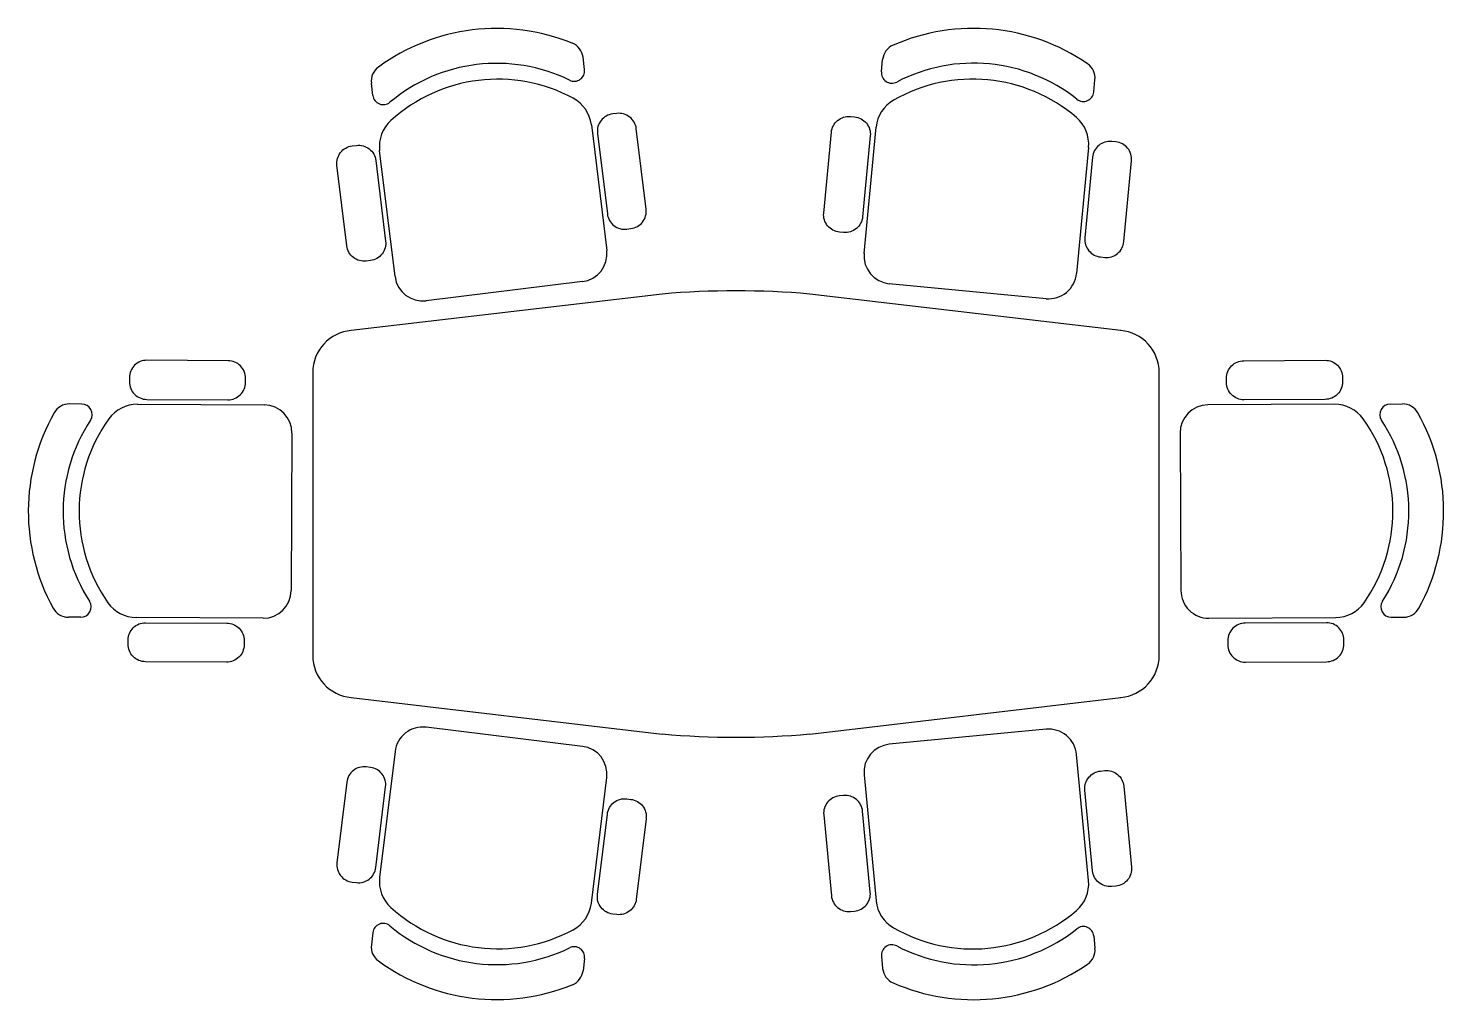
# Model space of a CAD drawing. Extents: x 78.05 to 81.4, y 57.37 to 59.66.
import ezdxf

# ---------------------------------------------------------------- set-up
doc = ezdxf.new("R2010")
doc.units = 0
doc.layers.get('0').update_dxf_attribs({"linetype": 'CONTINUOUS'})

msp = doc.modelspace()

# ---------------------------------------------------------------- linework, layer by layer
at = {"color": 0}
for p, q in [((79.3682, 59.5662), (79.3647, 59.5951)), ((80.0696, 59.5609), (80.0724, 59.5899)), ((78.8681, 59.5049), (78.8646, 59.5338)), ((80.5712, 59.5131), (80.574, 59.5421)), ((79.3842, 59.4358), (79.4206, 59.1385)), ((80.0287, 59.1319), (80.0572, 59.4301)), ((78.9205, 59.0772), (78.8841, 59.3745)), ((80.5588, 59.3823), (80.5303, 59.0841)), ((79.3632, 59.065), (78.994, 59.0198)), ((80.4585, 59.0248), (80.0881, 59.0601)), ((79.5516, 59.0358), (78.8172, 58.9497)), ((80.6347, 58.9497), (79.9002, 59.0358)), ((78.7259, 58.8501), (78.7259, 58.1821)), ((80.7259, 58.1821), (80.7259, 58.8501)), ((78.1804, 58.7758), (78.1513, 58.776)), ((78.3118, 58.7752), (78.6113, 58.7736)), ((81.1401, 58.7752), (80.8406, 58.7736)), ((81.2715, 58.7758), (81.3006, 58.776)), ((78.6769, 58.7074), (78.675, 58.3353)), ((80.775, 58.7074), (80.7769, 58.3353)), ((78.1778, 58.272), (78.1487, 58.2721)), ((78.6087, 58.2698), (78.3092, 58.2713)), ((80.8432, 58.2698), (81.1427, 58.2713)), ((81.2741, 58.272), (81.3032, 58.2721)), ((78.8172, 58.0824), (79.5516, 57.9963)), ((79.9002, 57.9963), (80.6347, 58.0824)), ((79.3632, 57.9671), (78.994, 58.0124)), ((80.4585, 58.0074), (80.0881, 57.9721)), ((78.9205, 57.9549), (78.8841, 57.6576)), ((80.5588, 57.6499), (80.5303, 57.948)), ((79.3842, 57.5964), (79.4206, 57.8937)), ((80.0287, 57.9002), (80.0572, 57.602)), ((78.8681, 57.5272), (78.8646, 57.4983)), ((80.5712, 57.5191), (80.574, 57.4901)), ((79.3682, 57.466), (79.3647, 57.437)), ((80.0696, 57.4712), (80.0724, 57.4422))]:
    msp.add_line(p, q, dxfattribs=at)
for points in [[(79.3987, 59.4153), (79.422, 59.2249, 0.414214), (79.4679, 59.1891), (79.4778, 59.1903, 0.414214), (79.5137, 59.2362), (79.4904, 59.4265, 0.414214), (79.4445, 59.4624), (79.4346, 59.4612, 0.414214)], [(80.0432, 59.4093), (80.025, 59.2183, -0.414214), (79.9801, 59.1812), (79.9702, 59.1822, -0.414214), (79.9331, 59.2271), (79.9513, 59.418, -0.414214), (79.9962, 59.4551), (80.0061, 59.4542, -0.414214)], [(78.875, 59.3511), (78.8983, 59.1608, -0.414214), (78.8624, 59.1149), (78.8525, 59.1137, -0.414214), (78.8066, 59.1495), (78.7833, 59.3399, -0.414214), (78.8192, 59.3858), (78.8291, 59.387, -0.414214)], [(80.5685, 59.3592), (80.5503, 59.1683, 0.414214), (80.5874, 59.1233), (80.5973, 59.1224, 0.414214), (80.6422, 59.1595), (80.6604, 59.3504, 0.414214), (80.6233, 59.3953), (80.6134, 59.3963, 0.414214)], [(78.3339, 58.7869), (78.5257, 58.786, 0.414214), (78.5671, 58.8269), (78.5672, 58.8369, 0.414214), (78.5262, 58.8783), (78.3344, 58.8793, 0.414214), (78.293, 58.8383), (78.293, 58.8284, 0.414214)], [(81.1179, 58.7869), (80.9261, 58.786, -0.414214), (80.8847, 58.8269), (80.8847, 58.8369, -0.414214), (80.9257, 58.8783), (81.1174, 58.8793, -0.414214), (81.1589, 58.8383), (81.1589, 58.8284, -0.414214)], [(78.3312, 58.2593), (78.523, 58.2583, -0.414214), (78.564, 58.2169), (78.5639, 58.207, -0.414214), (78.5225, 58.166), (78.3308, 58.167, -0.414214), (78.2898, 58.2084), (78.2898, 58.2183, -0.414214)], [(81.1206, 58.2593), (80.9289, 58.2583, 0.414214), (80.8879, 58.2169), (80.8879, 58.207, 0.414214), (80.9293, 58.166), (81.1211, 58.167, 0.414214), (81.1621, 58.2084), (81.162, 58.2183, 0.414214)], [(78.875, 57.681), (78.8983, 57.8714, 0.414214), (78.8624, 57.9173), (78.8525, 57.9185, 0.414214), (78.8066, 57.8826), (78.7833, 57.6923, 0.414214), (78.8192, 57.6464), (78.8291, 57.6452, 0.414214)], [(80.5685, 57.673), (80.5503, 57.8639, -0.414214), (80.5874, 57.9088), (80.5973, 57.9098, -0.414214), (80.6422, 57.8727), (80.6604, 57.6817, -0.414214), (80.6233, 57.6368), (80.6134, 57.6359, -0.414214)], [(80.0432, 57.6229), (80.025, 57.8138, 0.414214), (79.9801, 57.8509), (79.9702, 57.85, 0.414214), (79.9331, 57.805), (79.9513, 57.6141, 0.414214), (79.9962, 57.577), (80.0061, 57.578, 0.414214)], [(79.3987, 57.6168), (79.422, 57.8072, -0.414214), (79.4679, 57.8431), (79.4778, 57.8419, -0.414214), (79.5137, 57.796), (79.4904, 57.6056, -0.414214), (79.4445, 57.5697), (79.4346, 57.5709, -0.414214)]]:
    msp.add_lwpolyline(points, format="xyb", close=True, dxfattribs=at)
for centre, radius, start, end in [((79.1607, 59.1884), 0.4747, 67.9028, 126.0699), ((80.2872, 59.1888), 0.4747, 55.4698, 113.637), ((79.3238, 59.5901), 0.0412, 6.9864, 67.9028), ((80.1134, 59.586), 0.0412, 113.637, 174.5534), ((78.9054, 59.5388), 0.0412, 126.0699, 186.9864), ((79.1607, 59.1884), 0.3924, 63.9754, 129.9973), ((79.3437, 59.5632), 0.0247, 243.9754, 6.9864), ((80.0942, 59.5586), 0.0247, 174.5534, 297.5643), ((80.2872, 59.1888), 0.3924, 51.5425, 117.5643), ((80.533, 59.546), 0.0412, 354.5534, 55.4698), ((79.1633, 59.1674), 0.3759, 61.6974, 132.2753), ((80.2852, 59.1677), 0.3759, 49.2645, 119.8423), ((78.8926, 59.5079), 0.0247, 186.9864, 309.9973), ((79.3024, 59.4258), 0.0824, 6.9864, 61.6974), ((80.1392, 59.4223), 0.0824, 119.8423, 174.5534), ((80.5466, 59.5154), 0.0247, 231.5425, 354.5534), ((80.4767, 59.3901), 0.0824, 354.5534, 49.2645), ((78.9659, 59.3845), 0.0824, 132.2753, 186.9864), ((79.3552, 59.1305), 0.0659, 276.9864, 6.9864), ((80.0943, 59.1257), 0.0659, 174.5534, 264.5534), ((80.4647, 59.0904), 0.0659, 264.5534, 354.5534), ((78.9859, 59.0852), 0.0659, 186.9864, 276.9864), ((79.7259, 57.0434), 2, 85, 95), ((78.8259, 58.8501), 0.1, 95, 180), ((80.6259, 58.8501), 0.1, 0, 85), ((78.5288, 58.5221), 0.4747, 150.6214, 208.7886), ((78.1511, 58.7348), 0.0412, 89.705, 150.6214), ((78.1803, 58.7511), 0.0247, 326.6941, 89.705), ((78.3114, 58.6928), 0.0824, 89.705, 144.4161), ((78.611, 58.7077), 0.0659, 359.705, 89.705), ((80.8409, 58.7077), 0.0659, 90.295, 180.295), ((81.1405, 58.6928), 0.0824, 35.5839, 90.295), ((81.2716, 58.7511), 0.0247, 90.295, 213.3059), ((81.3008, 58.7348), 0.0412, 29.3786, 90.295), ((80.923, 58.5221), 0.4747, 331.2114, 29.3786), ((78.5288, 58.5221), 0.3924, 146.6941, 212.7159), ((78.55, 58.522), 0.3759, 144.4161, 214.9939), ((80.9018, 58.522), 0.3759, 325.0061, 35.5839), ((80.923, 58.5221), 0.3924, 327.2841, 33.3059), ((78.6091, 58.3357), 0.0659, 269.705, 359.705), ((80.8428, 58.3357), 0.0659, 180.295, 270.295), ((78.1489, 58.3133), 0.0412, 208.7886, 269.705), ((78.1779, 58.2967), 0.0247, 269.705, 32.7159), ((78.3096, 58.3537), 0.0824, 214.9939, 269.705), ((81.1423, 58.3537), 0.0824, 270.295, 325.0061), ((81.2739, 58.2967), 0.0247, 147.2841, 270.295), ((81.303, 58.3133), 0.0412, 270.295, 331.2114), ((78.8259, 58.1821), 0.1, 180, 265), ((80.6259, 58.1821), 0.1, 275, 0), ((78.9859, 57.9469), 0.0659, 83.0136, 173.0136), ((79.7259, 59.9887), 2, 265, 275), ((80.4647, 57.9418), 0.0659, 5.4466, 95.4466), ((79.3552, 57.9017), 0.0659, 353.0136, 83.0136), ((80.0943, 57.9065), 0.0659, 95.4466, 185.4466), ((78.9659, 57.6476), 0.0824, 173.0136, 227.7247), ((80.4767, 57.642), 0.0824, 310.7355, 5.4466), ((79.1633, 57.8648), 0.3759, 227.7247, 298.3026), ((79.3024, 57.6064), 0.0824, 298.3026, 353.0136), ((80.1392, 57.6098), 0.0824, 185.4466, 240.1577), ((80.2852, 57.8644), 0.3759, 240.1577, 310.7355), ((78.8926, 57.5242), 0.0247, 50.0027, 173.0136), ((79.1607, 57.8437), 0.3924, 230.0027, 296.0246), ((80.2872, 57.8433), 0.3924, 242.4357, 308.4575), ((80.5466, 57.5167), 0.0247, 5.4466, 128.4575), ((78.9054, 57.4933), 0.0412, 173.0136, 233.9301), ((79.3437, 57.469), 0.0247, 353.0136, 116.0246), ((80.0942, 57.4736), 0.0247, 62.4357, 185.4466), ((80.533, 57.4861), 0.0412, 304.5302, 5.4466), ((79.1607, 57.8437), 0.4747, 233.9301, 292.0972), ((80.2872, 57.8433), 0.4747, 246.363, 304.5302), ((79.3238, 57.442), 0.0412, 292.0972, 353.0136), ((80.1134, 57.4461), 0.0412, 185.4466, 246.363)]:
    msp.add_arc(centre, radius, start, end, dxfattribs=at)

doc.saveas('drawing.dxf')
